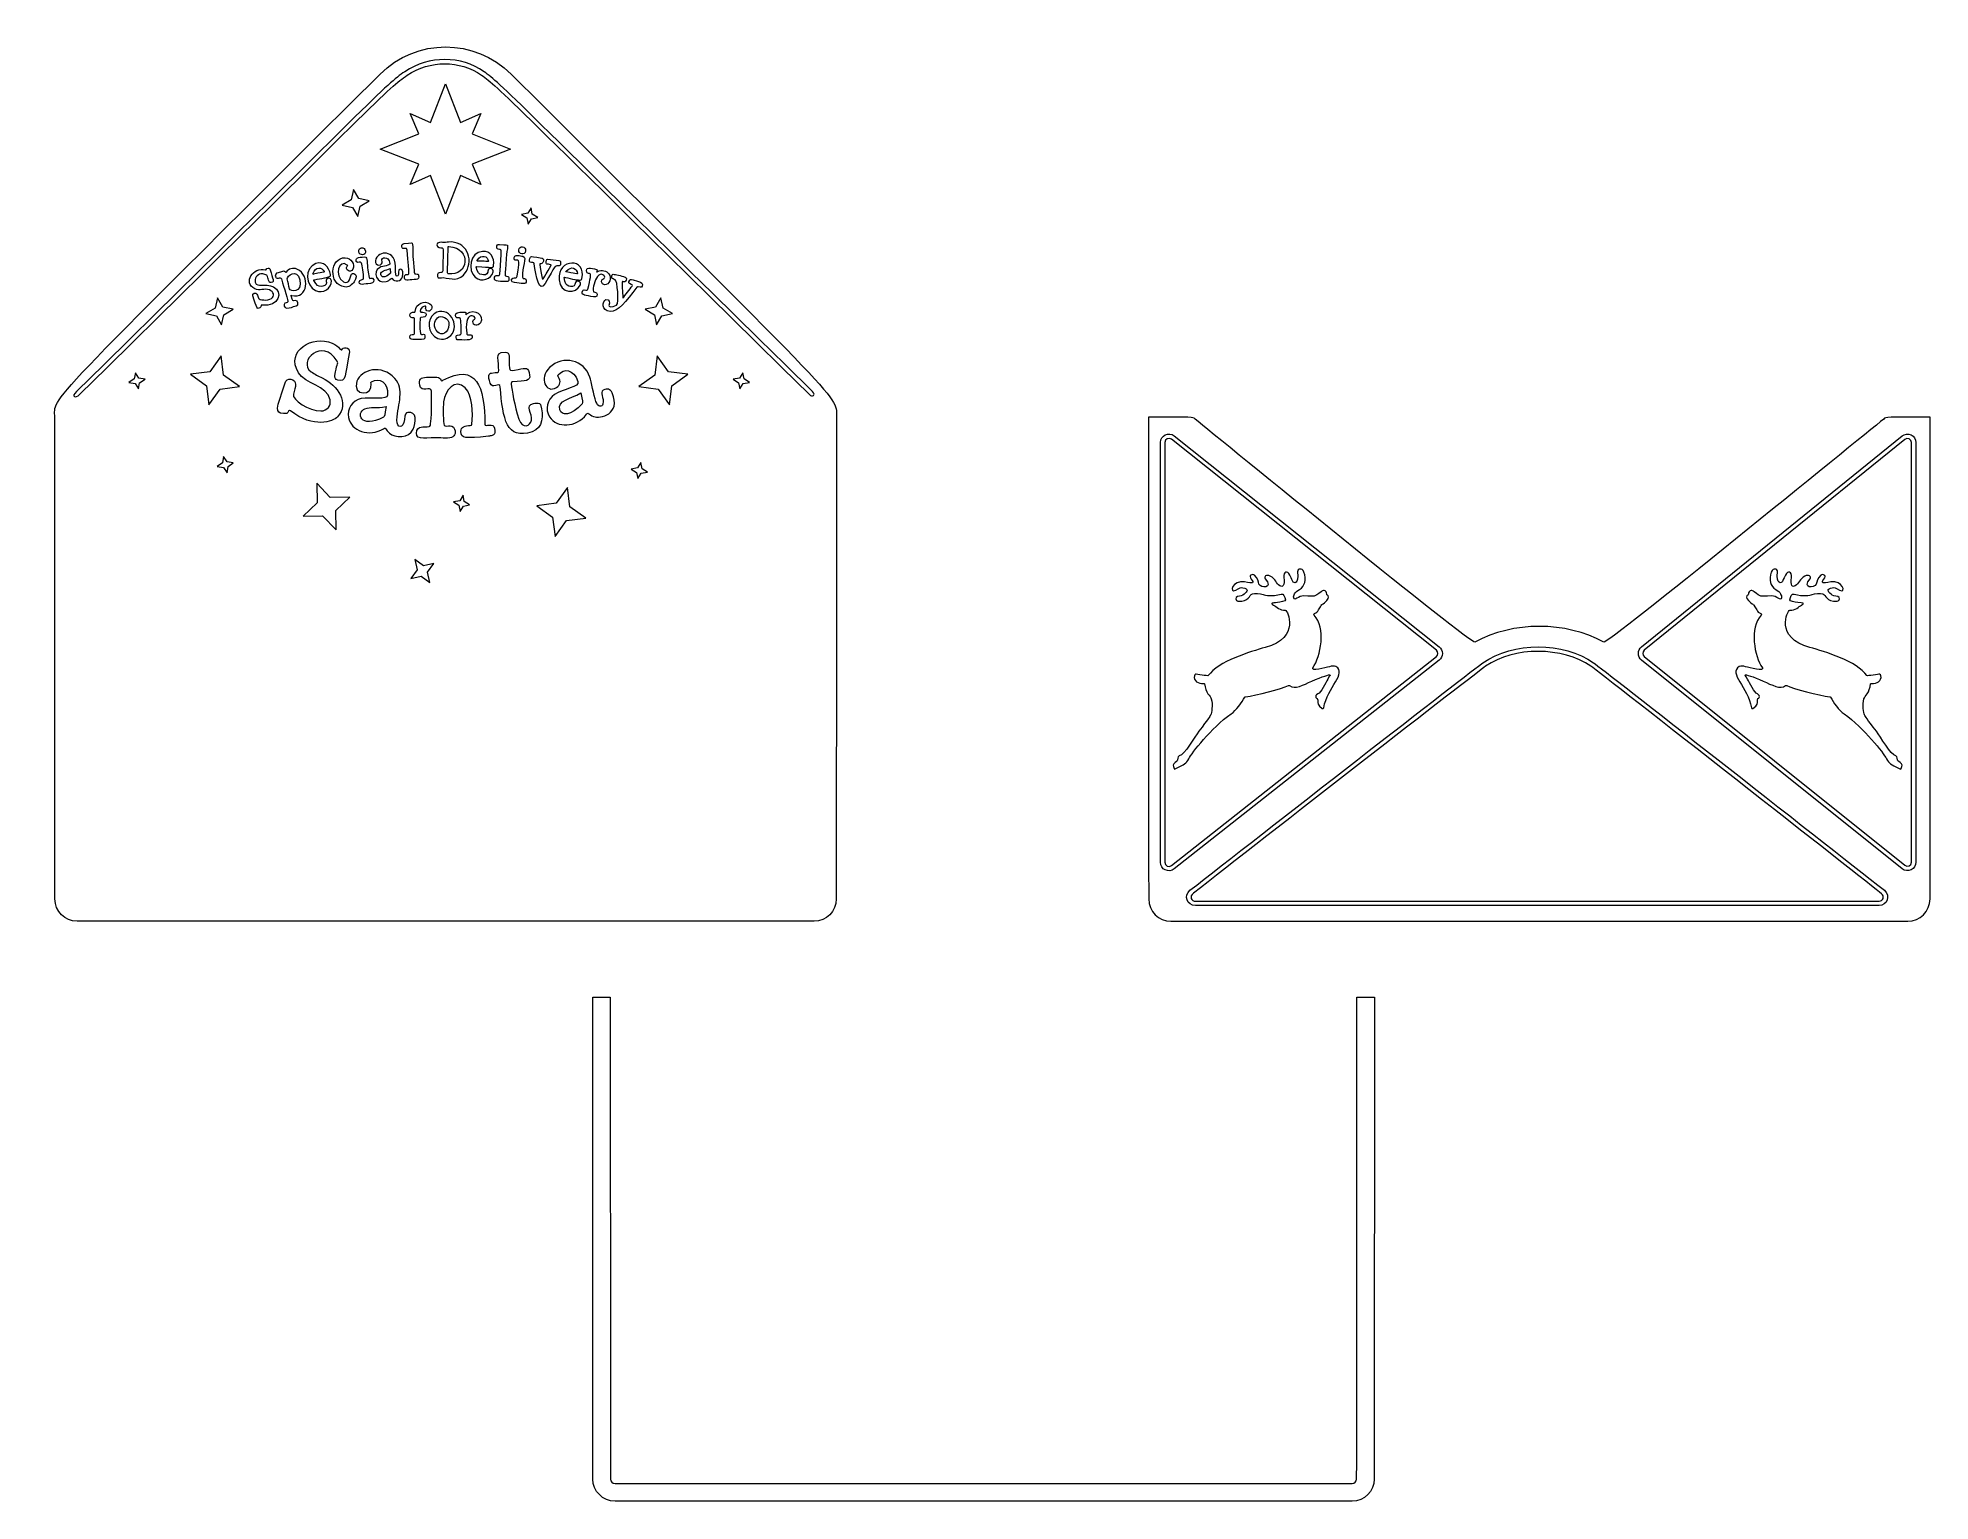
# Model space of a CAD drawing. Header units: inches. Extents: x 1 to 12.9, y 0.4 to 9.7.
import ezdxf

# ---------------------------------------------------------------- set-up
doc = ezdxf.new("R2010")
doc.units = ezdxf.units.IN
doc.header["$MEASUREMENT"] = 0
doc.layers.add('_U+0421_U+043B_U+043E_U+0439 1', color=7, linetype='Continuous')

msp = doc.modelspace()

# ---------------------------------------------------------------- linework, layer by layer
at = {"layer": '_U+0421_U+043B_U+043E_U+0439 1', "color": 12, "lineweight": 9, "true_color": 0xe30613}
msp.add_lwpolyline([(3.758, 8.748), (3.63, 8.804), (3.534, 8.56), (3.439, 8.804), (3.31, 8.748), (3.366, 8.877), (3.122, 8.972), (3.366, 9.068), (3.31, 9.196), (3.439, 9.14), (3.534, 9.384), (3.63, 9.14), (3.758, 9.196), (3.702, 9.068), (3.946, 8.972), (3.702, 8.877), (3.758, 8.748)], dxfattribs=at)
at = {"layer": '_U+0421_U+043B_U+043E_U+0439 1', "color": 7, "lineweight": 9, "true_color": 0xffffff}
for points in [[(2.953, 8.717), (2.938, 8.651), (2.88, 8.617), (2.946, 8.603), (2.979, 8.545), (2.994, 8.61), (3.052, 8.644), (2.986, 8.659), (2.953, 8.717)], [(4.076, 8.6), (4.054, 8.566), (4.015, 8.558), (4.049, 8.537), (4.056, 8.497), (4.078, 8.531), (4.117, 8.539), (4.083, 8.56), (4.076, 8.6)], [(2.118, 7.86), (2.133, 7.925), (2.191, 7.959), (2.125, 7.973), (2.092, 8.031), (2.077, 7.966), (2.019, 7.932), (2.085, 7.918), (2.118, 7.86)], [(4.903, 7.918), (4.969, 7.932), (4.911, 7.966), (4.896, 8.031), (4.862, 7.973), (4.797, 7.959), (4.855, 7.925), (4.869, 7.86), (4.903, 7.918)], [(2.115, 7.664), (2.044, 7.564), (1.921, 7.548), (2.022, 7.476), (2.037, 7.354), (2.109, 7.454), (2.231, 7.47), (2.131, 7.542), (2.115, 7.664)], [(4.873, 7.664), (4.857, 7.542), (4.757, 7.47), (4.879, 7.454), (4.95, 7.354), (4.966, 7.476), (5.066, 7.548), (4.944, 7.564), (4.873, 7.664)], [(1.573, 7.558), (1.566, 7.519), (1.532, 7.497), (1.571, 7.49), (1.593, 7.456), (1.6, 7.495), (1.634, 7.517), (1.595, 7.524), (1.573, 7.558)], [(5.415, 7.558), (5.393, 7.524), (5.354, 7.517), (5.388, 7.495), (5.395, 7.456), (5.416, 7.49), (5.456, 7.497), (5.422, 7.519), (5.415, 7.558)], [(2.13, 7.028), (2.124, 6.988), (2.091, 6.965), (2.131, 6.959), (2.154, 6.926), (2.159, 6.966), (2.192, 6.989), (2.153, 6.995), (2.13, 7.028)], [(4.77, 6.991), (4.749, 6.957), (4.709, 6.949), (4.743, 6.928), (4.751, 6.889), (4.772, 6.923), (4.811, 6.93), (4.777, 6.951), (4.77, 6.991)], [(2.805, 6.77), (2.72, 6.859), (2.722, 6.736), (2.633, 6.651), (2.757, 6.653), (2.842, 6.564), (2.84, 6.687), (2.929, 6.772), (2.805, 6.77)], [(4.305, 6.833), (4.233, 6.733), (4.111, 6.717), (4.211, 6.645), (4.227, 6.523), (4.299, 6.623), (4.421, 6.639), (4.321, 6.711), (4.305, 6.833)], [(3.645, 6.783), (3.624, 6.749), (3.584, 6.741), (3.618, 6.72), (3.626, 6.68), (3.647, 6.714), (3.686, 6.722), (3.652, 6.743), (3.645, 6.783)], [(3.395, 6.338), (3.34, 6.377), (3.354, 6.312), (3.315, 6.257), (3.38, 6.271), (3.435, 6.232), (3.421, 6.297), (3.46, 6.352), (3.395, 6.338)]]:
    msp.add_lwpolyline(points, dxfattribs=at)
at = {"layer": '_U+0421_U+043B_U+043E_U+0439 1', "color": 12, "lineweight": 9, "true_color": 0xe30613}
for points, knots in [([(3.949, 9.446), (3.72, 9.675), (3.349, 9.675), (3.12, 9.446), (0.956, 7.29), (1.063, 7.413), (1.063, 7.276), (1.063, 5.22), (1.063, 4.489), (1.064, 4.231), (1.064, 4.153), (1.127, 4.091), (1.204, 4.091), (1.282, 4.091), (5.786, 4.091), (5.865, 4.091), (5.942, 4.091), (6.005, 4.153), (6.005, 4.231), (6.006, 4.944), (6.006, 7.289), (6.006, 7.276), (6.006, 7.412), (6.111, 7.292), (3.949, 9.446)], [0, 0, 0, 0, 1, 1, 1, 2, 2, 2, 3, 3, 3, 4, 4, 4, 5, 5, 5, 6, 6, 6, 7, 7, 7, 8, 8, 8, 8]), ([(12.923, 7.276), (12.923, 7.276), (12.922, 4.489), (12.922, 4.231), (12.921, 4.153), (12.859, 4.091), (12.781, 4.091), (12.781, 4.091), (8.121, 4.091), (8.121, 4.091), (8.043, 4.091), (7.981, 4.153), (7.981, 4.231), (7.98, 4.489), (7.979, 7.276), (7.979, 7.276), (8.267, 7.276), (8.256, 7.28), (8.274, 7.265), (8.437, 7.132), (10.021, 5.841), (10.044, 5.854), (10.284, 5.988), (10.619, 5.988), (10.859, 5.854), (10.881, 5.841), (12.466, 7.133), (12.629, 7.265), (12.647, 7.28), (12.637, 7.276), (12.923, 7.276)], [0, 0, 0, 0, 1, 1, 1, 2, 2, 2, 3, 3, 3, 4, 4, 4, 5, 5, 5, 6, 6, 6, 7, 7, 7, 8, 8, 8, 9, 9, 9, 10, 10, 10, 10]), ([(9.297, 3.61), (9.297, 3.61), (9.297, 0.808), (9.296, 0.564), (9.296, 0.548), (9.283, 0.535), (9.267, 0.535), (9.267, 0.535), (4.606, 0.535), (4.606, 0.535), (4.59, 0.535), (4.577, 0.548), (4.577, 0.564), (4.577, 0.808), (4.576, 3.61), (4.576, 3.61), (4.576, 3.61), (4.465, 3.61), (4.465, 3.61), (4.465, 3.61), (4.466, 0.823), (4.466, 0.564), (4.466, 0.487), (4.529, 0.424), (4.606, 0.424), (4.606, 0.424), (9.267, 0.424), (9.267, 0.424), (9.345, 0.424), (9.407, 0.487), (9.407, 0.564), (9.408, 0.823), (9.408, 3.61), (9.408, 3.61), (9.408, 3.61), (9.297, 3.61), (9.297, 3.61), (9.297, 3.61), (9.297, 3.61), (9.297, 3.61)], [0, 0, 0, 0, 1, 1, 1, 2, 2, 2, 3, 3, 3, 4, 4, 4, 5, 5, 5, 6, 6, 6, 7, 7, 7, 8, 8, 8, 9, 9, 9, 10, 10, 10, 11, 11, 11, 12, 12, 12, 13, 13, 13, 13])]:
    msp.add_open_spline(points, degree=3, knots=knots, dxfattribs=at)
at = {"layer": '_U+0421_U+043B_U+043E_U+0439 1', "color": 7, "lineweight": 9, "true_color": 0xffffff}
for points, knots in [([(5.835, 7.42), (3.931, 9.293), (3.871, 9.363), (3.762, 9.439), (3.625, 9.535), (3.436, 9.535), (3.292, 9.439), (3.165, 9.354), (3.141, 9.309), (1.22, 7.42), (1.195, 7.395), (1.164, 7.404), (1.2, 7.439), (3.129, 9.331), (3.147, 9.374), (3.277, 9.461), (3.43, 9.564), (3.632, 9.564), (3.778, 9.461), (3.889, 9.383), (3.944, 9.314), (5.855, 7.439), (5.879, 7.415), (5.853, 7.402), (5.835, 7.42)], [0, 0, 0, 0, 1, 1, 1, 2, 2, 2, 3, 3, 3, 4, 4, 4, 5, 5, 5, 6, 6, 6, 7, 7, 7, 8, 8, 8, 8]), ([(3.326, 8.369), (3.323, 8.385), (3.321, 8.376), (3.273, 8.375), (3.262, 8.374), (3.257, 8.368), (3.258, 8.356), (3.26, 8.343), (3.266, 8.342), (3.279, 8.343), (3.286, 8.344), (3.288, 8.345), (3.291, 8.333), (3.308, 8.162), (3.306, 8.178), (3.288, 8.179), (3.28, 8.179), (3.275, 8.174), (3.274, 8.166), (3.27, 8.136), (3.298, 8.144), (3.336, 8.147), (3.355, 8.149), (3.366, 8.148), (3.365, 8.164), (3.364, 8.173), (3.364, 8.181), (3.355, 8.182), (3.328, 8.183), (3.341, 8.175), (3.328, 8.293), (3.324, 8.33), (3.33, 8.349), (3.326, 8.369)], [0, 0, 0, 0, 1, 1, 1, 2, 2, 2, 3, 3, 3, 4, 4, 4, 5, 5, 5, 6, 6, 6, 7, 7, 7, 8, 8, 8, 9, 9, 9, 10, 10, 10, 11, 11, 11, 11]), ([(3.664, 8.197), (3.621, 8.128), (3.568, 8.154), (3.52, 8.159), (3.506, 8.161), (3.485, 8.15), (3.483, 8.166), (3.479, 8.188), (3.491, 8.19), (3.505, 8.191), (3.514, 8.192), (3.516, 8.194), (3.517, 8.203), (3.518, 8.367), (3.528, 8.343), (3.495, 8.349), (3.474, 8.352), (3.475, 8.38), (3.496, 8.382), (3.503, 8.383), (3.509, 8.382), (3.515, 8.382), (3.528, 8.381), (3.541, 8.383), (3.554, 8.384), (3.662, 8.394), (3.715, 8.278), (3.664, 8.197)], [0, 0, 0, 0, 1, 1, 1, 2, 2, 2, 3, 3, 3, 4, 4, 4, 5, 5, 5, 6, 6, 6, 7, 7, 7, 8, 8, 8, 9, 9, 9, 9]), ([(2.702, 8.141), (2.717, 8.108), (2.732, 8.103), (2.748, 8.104), (2.762, 8.105), (2.783, 8.11), (2.781, 8.129), (2.78, 8.132), (2.779, 8.138), (2.779, 8.141), (2.779, 8.162), (2.813, 8.16), (2.813, 8.139), (2.812, 8.094), (2.762, 8.053), (2.712, 8.078), (2.651, 8.108), (2.639, 8.22), (2.715, 8.248), (2.762, 8.265), (2.798, 8.228), (2.806, 8.179), (2.807, 8.17), (2.804, 8.166), (2.795, 8.164), (2.785, 8.162), (2.776, 8.158), (2.768, 8.157), (2.747, 8.152), (2.727, 8.151), (2.707, 8.146), (2.703, 8.145), (2.7, 8.145), (2.702, 8.141)], [0, 0, 0, 0, 1, 1, 1, 2, 2, 2, 3, 3, 3, 4, 4, 4, 5, 5, 5, 6, 6, 6, 7, 7, 7, 8, 8, 8, 9, 9, 9, 10, 10, 10, 11, 11, 11, 11]), ([(2.896, 8.1), (2.921, 8.097), (2.943, 8.113), (2.957, 8.133), (2.989, 8.18), (2.944, 8.204), (2.935, 8.17), (2.932, 8.162), (2.931, 8.153), (2.928, 8.145), (2.921, 8.129), (2.904, 8.124), (2.889, 8.133), (2.826, 8.17), (2.86, 8.279), (2.913, 8.239), (2.916, 8.237), (2.917, 8.235), (2.913, 8.232), (2.893, 8.211), (2.934, 8.183), (2.949, 8.213), (2.964, 8.242), (2.937, 8.284), (2.9, 8.285), (2.802, 8.286), (2.792, 8.116), (2.896, 8.1)], [0, 0, 0, 0, 1, 1, 1, 2, 2, 2, 3, 3, 3, 4, 4, 4, 5, 5, 5, 6, 6, 6, 7, 7, 7, 8, 8, 8, 9, 9, 9, 9]), ([(3.008, 8.147), (2.98, 8.141), (2.984, 8.119), (2.998, 8.117), (3.006, 8.115), (3.029, 8.12), (3.044, 8.12), (3.064, 8.121), (3.086, 8.125), (3.08, 8.145), (3.073, 8.168), (3.056, 8.144), (3.051, 8.161), (3.043, 8.186), (3.042, 8.226), (3.038, 8.264), (3.036, 8.277), (3.036, 8.291), (3.021, 8.29), (3.001, 8.289), (2.986, 8.29), (2.976, 8.282), (2.97, 8.278), (2.967, 8.268), (2.97, 8.262), (2.979, 8.244), (2.997, 8.268), (3.003, 8.251), (3.008, 8.238), (3.017, 8.18), (3.016, 8.156), (3.015, 8.151), (3.013, 8.148), (3.008, 8.147)], [0, 0, 0, 0, 1, 1, 1, 2, 2, 2, 3, 3, 3, 4, 4, 4, 5, 5, 5, 6, 6, 6, 7, 7, 7, 8, 8, 8, 9, 9, 9, 10, 10, 10, 11, 11, 11, 11]), ([(3.028, 8.327), (3.024, 8.358), (2.981, 8.352), (2.986, 8.324), (2.99, 8.295), (3.032, 8.298), (3.028, 8.327)], [0, 0, 0, 0, 1, 1, 1, 2, 2, 2, 2]), ([(3.262, 8.165), (3.256, 8.135), (3.211, 8.13), (3.197, 8.153), (3.195, 8.156), (3.193, 8.157), (3.19, 8.153), (3.181, 8.144), (3.171, 8.138), (3.158, 8.134), (3.102, 8.119), (3.069, 8.195), (3.116, 8.222), (3.141, 8.236), (3.185, 8.233), (3.182, 8.249), (3.174, 8.304), (3.124, 8.283), (3.131, 8.269), (3.137, 8.257), (3.134, 8.247), (3.123, 8.241), (3.092, 8.226), (3.077, 8.274), (3.11, 8.299), (3.135, 8.319), (3.167, 8.319), (3.192, 8.299), (3.232, 8.268), (3.208, 8.193), (3.223, 8.171), (3.23, 8.161), (3.238, 8.174), (3.237, 8.189), (3.237, 8.194), (3.237, 8.199), (3.238, 8.204), (3.238, 8.217), (3.274, 8.221), (3.262, 8.165)], [0, 0, 0, 0, 1, 1, 1, 2, 2, 2, 3, 3, 3, 4, 4, 4, 5, 5, 5, 6, 6, 6, 7, 7, 7, 8, 8, 8, 9, 9, 9, 10, 10, 10, 11, 11, 11, 12, 12, 12, 13, 13, 13, 13]), ([(3.555, 8.357), (3.551, 8.357), (3.551, 8.355), (3.551, 8.351), (3.549, 8.281), (3.548, 8.226), (3.547, 8.208), (3.547, 8.208), (3.547, 8.208), (3.547, 8.208), (3.547, 8.202), (3.547, 8.195), (3.547, 8.189), (3.547, 8.186), (3.548, 8.184), (3.551, 8.184), (3.679, 8.167), (3.705, 8.342), (3.555, 8.357)], [0, 0, 0, 0, 1, 1, 1, 2, 2, 2, 3, 3, 3, 4, 4, 4, 5, 5, 5, 6, 6, 6, 6]), ([(3.728, 8.226), (3.734, 8.19), (3.748, 8.181), (3.763, 8.178), (3.777, 8.175), (3.799, 8.175), (3.801, 8.194), (3.802, 8.197), (3.802, 8.203), (3.803, 8.206), (3.808, 8.226), (3.841, 8.216), (3.835, 8.195), (3.823, 8.152), (3.764, 8.125), (3.722, 8.162), (3.674, 8.205), (3.684, 8.318), (3.769, 8.325), (3.819, 8.33), (3.844, 8.284), (3.838, 8.236), (3.836, 8.217), (3.827, 8.225), (3.731, 8.229), (3.729, 8.229), (3.728, 8.228), (3.728, 8.226)], [0, 0, 0, 0, 1, 1, 1, 2, 2, 2, 3, 3, 3, 4, 4, 4, 5, 5, 5, 6, 6, 6, 7, 7, 7, 8, 8, 8, 9, 9, 9, 9]), ([(3.736, 8.264), (3.783, 8.263), (3.782, 8.263), (3.802, 8.261), (3.804, 8.261), (3.806, 8.26), (3.806, 8.264), (3.802, 8.293), (3.76, 8.312), (3.734, 8.268), (3.732, 8.264), (3.734, 8.264), (3.736, 8.264)], [0, 0, 0, 0, 1, 1, 1, 2, 2, 2, 3, 3, 3, 4, 4, 4, 4]), ([(3.86, 8.173), (3.853, 8.174), (3.847, 8.17), (3.845, 8.163), (3.838, 8.137), (3.856, 8.134), (3.922, 8.134), (3.93, 8.134), (3.934, 8.138), (3.935, 8.147), (3.936, 8.156), (3.936, 8.165), (3.928, 8.166), (3.901, 8.172), (3.913, 8.162), (3.917, 8.28), (3.919, 8.318), (3.927, 8.335), (3.927, 8.356), (3.926, 8.372), (3.923, 8.363), (3.875, 8.369), (3.863, 8.371), (3.858, 8.365), (3.858, 8.353), (3.857, 8.34), (3.864, 8.338), (3.876, 8.337), (3.89, 8.336), (3.89, 8.341), (3.877, 8.182), (3.876, 8.172), (3.875, 8.17), (3.86, 8.173)], [0, 0, 0, 0, 1, 1, 1, 2, 2, 2, 3, 3, 3, 4, 4, 4, 5, 5, 5, 6, 6, 6, 7, 7, 7, 8, 8, 8, 9, 9, 9, 10, 10, 10, 11, 11, 11, 11]), ([(3.959, 8.156), (3.947, 8.15), (3.946, 8.131), (3.97, 8.128), (4.013, 8.123), (4.046, 8.111), (4.045, 8.138), (4.045, 8.163), (4.022, 8.144), (4.021, 8.162), (4.017, 8.224), (4.052, 8.288), (4.024, 8.294), (4.014, 8.296), (4.003, 8.298), (3.993, 8.299), (3.976, 8.301), (3.965, 8.29), (3.968, 8.279), (3.973, 8.253), (4.002, 8.292), (3.997, 8.241), (3.985, 8.129), (3.985, 8.168), (3.959, 8.156)], [0, 0, 0, 0, 1, 1, 1, 2, 2, 2, 3, 3, 3, 4, 4, 4, 5, 5, 5, 6, 6, 6, 7, 7, 7, 8, 8, 8, 8]), ([(3.998, 8.335), (3.995, 8.306), (4.036, 8.298), (4.04, 8.328), (4.044, 8.358), (4.001, 8.364), (3.998, 8.335)], [0, 0, 0, 0, 1, 1, 1, 2, 2, 2, 2]), ([(4.149, 8.255), (4.155, 8.266), (4.159, 8.28), (4.145, 8.283), (4.136, 8.284), (4.087, 8.292), (4.077, 8.292), (4.074, 8.292), (4.072, 8.291), (4.071, 8.288), (4.066, 8.28), (4.061, 8.26), (4.07, 8.257), (4.076, 8.255), (4.082, 8.254), (4.087, 8.254), (4.092, 8.253), (4.093, 8.252), (4.094, 8.247), (4.107, 8.17), (4.125, 8.056), (4.164, 8.123), (4.229, 8.235), (4.227, 8.235), (4.243, 8.233), (4.258, 8.232), (4.26, 8.234), (4.262, 8.25), (4.263, 8.261), (4.261, 8.265), (4.25, 8.267), (4.232, 8.27), (4.2, 8.275), (4.181, 8.276), (4.177, 8.276), (4.174, 8.274), (4.173, 8.269), (4.166, 8.235), (4.176, 8.248), (4.2, 8.241), (4.203, 8.241), (4.204, 8.24), (4.2, 8.233), (4.149, 8.15), (4.149, 8.142), (4.146, 8.155), (4.118, 8.296), (4.131, 8.225), (4.149, 8.255)], [0, 0, 0, 0, 1, 1, 1, 2, 2, 2, 3, 3, 3, 4, 4, 4, 5, 5, 5, 6, 6, 6, 7, 7, 7, 8, 8, 8, 9, 9, 9, 10, 10, 10, 11, 11, 11, 12, 12, 12, 13, 13, 13, 14, 14, 14, 15, 15, 15, 16, 16, 16, 16]), ([(4.396, 8.153), (4.394, 8.144), (4.39, 8.142), (4.38, 8.143), (4.371, 8.145), (4.361, 8.145), (4.353, 8.147), (4.332, 8.151), (4.313, 8.158), (4.293, 8.161), (4.288, 8.162), (4.285, 8.163), (4.285, 8.159), (4.286, 8.122), (4.299, 8.111), (4.314, 8.106), (4.327, 8.102), (4.349, 8.098), (4.353, 8.116), (4.354, 8.12), (4.355, 8.125), (4.356, 8.129), (4.365, 8.148), (4.396, 8.132), (4.387, 8.113), (4.361, 8.055), (4.259, 8.054), (4.252, 8.146), (4.241, 8.284), (4.431, 8.286), (4.396, 8.153)], [0, 0, 0, 0, 1, 1, 1, 2, 2, 2, 3, 3, 3, 4, 4, 4, 5, 5, 5, 6, 6, 6, 7, 7, 7, 8, 8, 8, 9, 9, 9, 10, 10, 10, 10]), ([(2.447, 8.1), (2.391, 8.127), (2.344, 8.091), (2.331, 8.13), (2.324, 8.152), (2.344, 8.181), (2.367, 8.183), (2.379, 8.184), (2.407, 8.178), (2.409, 8.167), (2.411, 8.156), (2.414, 8.146), (2.418, 8.135), (2.421, 8.129), (2.425, 8.126), (2.432, 8.128), (2.456, 8.133), (2.441, 8.15), (2.425, 8.209), (2.423, 8.216), (2.42, 8.221), (2.413, 8.22), (2.407, 8.22), (2.401, 8.216), (2.401, 8.211), (2.4, 8.207), (2.399, 8.207), (2.396, 8.208), (2.319, 8.23), (2.25, 8.127), (2.329, 8.088), (2.357, 8.074), (2.388, 8.093), (2.421, 8.081), (2.448, 8.071), (2.455, 8.042), (2.434, 8.028), (2.408, 8.011), (2.355, 8.017), (2.352, 8.03), (2.349, 8.038), (2.346, 8.047), (2.342, 8.055), (2.335, 8.069), (2.31, 8.062), (2.316, 8.044), (2.342, 7.965), (2.342, 7.958), (2.361, 7.969), (2.367, 7.973), (2.369, 7.975), (2.368, 7.983), (2.367, 7.986), (2.368, 7.986), (2.37, 7.986), (2.49, 7.973), (2.504, 8.073), (2.447, 8.1)], [0, 0, 0, 0, 1, 1, 1, 2, 2, 2, 3, 3, 3, 4, 4, 4, 5, 5, 5, 6, 6, 6, 7, 7, 7, 8, 8, 8, 9, 9, 9, 10, 10, 10, 11, 11, 11, 12, 12, 12, 13, 13, 13, 14, 14, 14, 15, 15, 15, 16, 16, 16, 17, 17, 17, 18, 18, 18, 19, 19, 19, 19]), ([(2.558, 8.045), (2.569, 8.006), (2.565, 8.012), (2.585, 8.014), (2.601, 8.016), (2.609, 7.984), (2.59, 7.98), (2.567, 7.975), (2.551, 7.966), (2.531, 7.966), (2.513, 7.965), (2.507, 7.99), (2.519, 7.997), (2.529, 8.003), (2.54, 8.001), (2.537, 8.011), (2.533, 8.029), (2.502, 8.138), (2.496, 8.152), (2.492, 8.161), (2.487, 8.158), (2.477, 8.156), (2.457, 8.151), (2.447, 8.183), (2.475, 8.19), (2.48, 8.191), (2.485, 8.193), (2.49, 8.194), (2.49, 8.194), (2.49, 8.194), (2.49, 8.194), (2.511, 8.199), (2.515, 8.203), (2.522, 8.193), (2.524, 8.19), (2.525, 8.192), (2.526, 8.194), (2.542, 8.215), (2.568, 8.224), (2.595, 8.213), (2.681, 8.177), (2.665, 8.017), (2.561, 8.047), (2.559, 8.048), (2.557, 8.048), (2.558, 8.045)], [0, 0, 0, 0, 1, 1, 1, 2, 2, 2, 3, 3, 3, 4, 4, 4, 5, 5, 5, 6, 6, 6, 7, 7, 7, 8, 8, 8, 9, 9, 9, 10, 10, 10, 11, 11, 11, 12, 12, 12, 13, 13, 13, 14, 14, 14, 15, 15, 15, 15]), ([(2.613, 8.146), (2.596, 8.22), (2.53, 8.167), (2.533, 8.151), (2.538, 8.13), (2.543, 8.109), (2.548, 8.088), (2.551, 8.074), (2.631, 8.057), (2.613, 8.146)], [0, 0, 0, 0, 1, 1, 1, 2, 2, 2, 3, 3, 3, 3]), ([(2.764, 8.194), (2.766, 8.194), (2.768, 8.195), (2.767, 8.198), (2.755, 8.225), (2.71, 8.233), (2.696, 8.183), (2.695, 8.179), (2.697, 8.179), (2.699, 8.18), (2.745, 8.191), (2.745, 8.191), (2.764, 8.194)], [0, 0, 0, 0, 1, 1, 1, 2, 2, 2, 3, 3, 3, 4, 4, 4, 4]), ([(3.186, 8.192), (3.185, 8.2), (3.185, 8.208), (3.184, 8.216), (3.155, 8.203), (3.122, 8.205), (3.126, 8.178), (3.128, 8.162), (3.148, 8.153), (3.184, 8.185), (3.186, 8.187), (3.186, 8.189), (3.186, 8.192)], [0, 0, 0, 0, 1, 1, 1, 2, 2, 2, 3, 3, 3, 4, 4, 4, 4]), ([(4.368, 8.186), (4.368, 8.215), (4.329, 8.239), (4.297, 8.199), (4.294, 8.196), (4.296, 8.196), (4.299, 8.195), (4.345, 8.187), (4.345, 8.187), (4.364, 8.183), (4.366, 8.182), (4.368, 8.182), (4.368, 8.186)], [0, 0, 0, 0, 1, 1, 1, 2, 2, 2, 3, 3, 3, 4, 4, 4, 4]), ([(4.41, 8.081), (4.406, 8.081), (4.403, 8.08), (4.402, 8.077), (4.391, 8.048), (4.406, 8.051), (4.454, 8.04), (4.475, 8.035), (4.495, 8.033), (4.494, 8.055), (4.492, 8.074), (4.465, 8.058), (4.467, 8.081), (4.469, 8.109), (4.482, 8.157), (4.504, 8.175), (4.528, 8.194), (4.553, 8.158), (4.535, 8.154), (4.513, 8.149), (4.518, 8.115), (4.54, 8.114), (4.572, 8.113), (4.587, 8.158), (4.568, 8.183), (4.552, 8.204), (4.523, 8.21), (4.497, 8.198), (4.495, 8.197), (4.493, 8.196), (4.49, 8.196), (4.492, 8.202), (4.496, 8.209), (4.489, 8.211), (4.455, 8.222), (4.416, 8.228), (4.427, 8.194), (4.43, 8.187), (4.437, 8.186), (4.445, 8.185), (4.459, 8.184), (4.448, 8.151), (4.435, 8.087), (4.433, 8.077), (4.427, 8.08), (4.41, 8.081)], [0, 0, 0, 0, 1, 1, 1, 2, 2, 2, 3, 3, 3, 4, 4, 4, 5, 5, 5, 6, 6, 6, 7, 7, 7, 8, 8, 8, 9, 9, 9, 10, 10, 10, 11, 11, 11, 12, 12, 12, 13, 13, 13, 14, 14, 14, 15, 15, 15, 15]), ([(4.752, 8.102), (4.773, 8.097), (4.777, 8.096), (4.779, 8.116), (4.78, 8.131), (4.765, 8.132), (4.721, 8.145), (4.703, 8.15), (4.702, 8.15), (4.694, 8.133), (4.692, 8.127), (4.693, 8.124), (4.698, 8.121), (4.715, 8.112), (4.72, 8.113), (4.715, 8.106), (4.702, 8.09), (4.666, 8.044), (4.656, 8.03), (4.656, 8.033), (4.655, 8.034), (4.655, 8.036), (4.651, 8.143), (4.646, 8.135), (4.66, 8.133), (4.672, 8.131), (4.677, 8.139), (4.678, 8.151), (4.678, 8.156), (4.676, 8.16), (4.671, 8.162), (4.642, 8.172), (4.61, 8.179), (4.595, 8.18), (4.588, 8.181), (4.586, 8.173), (4.586, 8.165), (4.585, 8.157), (4.587, 8.154), (4.594, 8.151), (4.598, 8.149), (4.602, 8.147), (4.606, 8.146), (4.621, 8.144), (4.635, 7.997), (4.615, 7.985), (4.583, 7.967), (4.563, 7.976), (4.567, 7.983), (4.578, 8.002), (4.57, 8.025), (4.549, 8.02), (4.524, 8.013), (4.52, 7.95), (4.575, 7.945), (4.629, 7.941), (4.671, 8.008), (4.745, 8.099), (4.747, 8.102), (4.749, 8.103), (4.752, 8.102)], [0, 0, 0, 0, 1, 1, 1, 2, 2, 2, 3, 3, 3, 4, 4, 4, 5, 5, 5, 6, 6, 6, 7, 7, 7, 8, 8, 8, 9, 9, 9, 10, 10, 10, 11, 11, 11, 12, 12, 12, 13, 13, 13, 14, 14, 14, 15, 15, 15, 16, 16, 16, 17, 17, 17, 18, 18, 18, 19, 19, 19, 20, 20, 20, 20]), ([(3.436, 7.994), (3.403, 8.016), (3.346, 7.999), (3.342, 7.945), (3.342, 7.94), (3.34, 7.939), (3.336, 7.94), (3.32, 7.942), (3.309, 7.937), (3.309, 7.921), (3.31, 7.907), (3.32, 7.905), (3.334, 7.904), (3.337, 7.904), (3.338, 7.902), (3.338, 7.9), (3.338, 7.886), (3.339, 7.892), (3.338, 7.813), (3.337, 7.8), (3.34, 7.799), (3.324, 7.8), (3.31, 7.801), (3.305, 7.789), (3.311, 7.775), (3.314, 7.764), (3.337, 7.77), (3.362, 7.769), (3.393, 7.769), (3.409, 7.765), (3.404, 7.792), (3.403, 7.799), (3.4, 7.801), (3.394, 7.801), (3.376, 7.801), (3.368, 7.786), (3.374, 7.902), (3.375, 7.906), (3.376, 7.907), (3.379, 7.907), (3.398, 7.908), (3.413, 7.91), (3.411, 7.928), (3.409, 7.942), (3.395, 7.94), (3.379, 7.941), (3.367, 7.941), (3.377, 7.975), (3.403, 7.979), (3.421, 7.981), (3.397, 7.962), (3.417, 7.95), (3.441, 7.935), (3.461, 7.977), (3.436, 7.994)], [0, 0, 0, 0, 1, 1, 1, 2, 2, 2, 3, 3, 3, 4, 4, 4, 5, 5, 5, 6, 6, 6, 7, 7, 7, 8, 8, 8, 9, 9, 9, 10, 10, 10, 11, 11, 11, 12, 12, 12, 13, 13, 13, 14, 14, 14, 15, 15, 15, 16, 16, 16, 17, 17, 17, 18, 18, 18, 18]), ([(3.48, 7.941), (3.568, 7.974), (3.636, 7.838), (3.554, 7.782), (3.527, 7.763), (3.49, 7.766), (3.464, 7.788), (3.407, 7.836), (3.426, 7.92), (3.48, 7.941)], [0, 0, 0, 0, 1, 1, 1, 2, 2, 2, 3, 3, 3, 3]), ([(3.485, 7.815), (3.506, 7.79), (3.555, 7.806), (3.556, 7.862), (3.558, 7.908), (3.504, 7.924), (3.484, 7.906), (3.461, 7.885), (3.455, 7.849), (3.485, 7.815)], [0, 0, 0, 0, 1, 1, 1, 2, 2, 2, 3, 3, 3, 3]), ([(3.662, 7.925), (3.663, 7.933), (3.665, 7.939), (3.658, 7.94), (3.645, 7.941), (3.604, 7.943), (3.599, 7.931), (3.594, 7.918), (3.599, 7.901), (3.616, 7.905), (3.635, 7.908), (3.631, 7.891), (3.633, 7.807), (3.634, 7.796), (3.626, 7.798), (3.609, 7.795), (3.606, 7.794), (3.602, 7.793), (3.601, 7.789), (3.6, 7.776), (3.601, 7.765), (3.619, 7.765), (3.672, 7.765), (3.712, 7.761), (3.702, 7.79), (3.695, 7.808), (3.671, 7.786), (3.668, 7.808), (3.664, 7.833), (3.665, 7.858), (3.67, 7.882), (3.679, 7.926), (3.709, 7.924), (3.72, 7.907), (3.73, 7.893), (3.708, 7.901), (3.707, 7.881), (3.706, 7.856), (3.74, 7.849), (3.755, 7.874), (3.782, 7.92), (3.719, 7.969), (3.669, 7.93), (3.667, 7.928), (3.665, 7.926), (3.662, 7.925)], [0, 0, 0, 0, 1, 1, 1, 2, 2, 2, 3, 3, 3, 4, 4, 4, 5, 5, 5, 6, 6, 6, 7, 7, 7, 8, 8, 8, 9, 9, 9, 10, 10, 10, 11, 11, 11, 12, 12, 12, 13, 13, 13, 14, 14, 14, 15, 15, 15, 15]), ([(2.852, 7.28), (2.929, 7.367), (2.854, 7.476), (2.754, 7.525), (2.73, 7.536), (2.707, 7.55), (2.685, 7.564), (2.594, 7.627), (2.757, 7.786), (2.849, 7.632), (2.86, 7.614), (2.843, 7.609), (2.835, 7.541), (2.833, 7.525), (2.838, 7.516), (2.853, 7.511), (2.908, 7.495), (2.896, 7.544), (2.925, 7.68), (2.928, 7.694), (2.928, 7.707), (2.914, 7.713), (2.903, 7.718), (2.888, 7.717), (2.882, 7.708), (2.871, 7.69), (2.868, 7.724), (2.818, 7.745), (2.694, 7.799), (2.521, 7.699), (2.604, 7.558), (2.646, 7.486), (2.787, 7.478), (2.804, 7.387), (2.812, 7.348), (2.787, 7.318), (2.745, 7.316), (2.672, 7.313), (2.562, 7.389), (2.572, 7.422), (2.588, 7.47), (2.599, 7.508), (2.555, 7.517), (2.539, 7.52), (2.525, 7.511), (2.52, 7.495), (2.462, 7.32), (2.453, 7.307), (2.51, 7.3), (2.529, 7.298), (2.535, 7.3), (2.542, 7.315), (2.545, 7.321), (2.548, 7.321), (2.553, 7.317), (2.701, 7.204), (2.822, 7.247), (2.852, 7.28)], [0, 0, 0, 0, 1, 1, 1, 2, 2, 2, 3, 3, 3, 4, 4, 4, 5, 5, 5, 6, 6, 6, 7, 7, 7, 8, 8, 8, 9, 9, 9, 10, 10, 10, 11, 11, 11, 12, 12, 12, 13, 13, 13, 14, 14, 14, 15, 15, 15, 16, 16, 16, 17, 17, 17, 18, 18, 18, 19, 19, 19, 19]), ([(4.134, 7.357), (4.132, 7.363), (4.126, 7.366), (4.12, 7.366), (4.11, 7.366), (4.101, 7.366), (4.091, 7.364), (4.035, 7.352), (4.085, 7.298), (4.078, 7.257), (4.072, 7.225), (4.021, 7.196), (3.998, 7.265), (3.97, 7.35), (3.954, 7.448), (3.95, 7.487), (3.949, 7.496), (3.951, 7.5), (3.959, 7.501), (4.044, 7.504), (4.072, 7.506), (4.066, 7.543), (4.059, 7.597), (4.045, 7.586), (3.993, 7.579), (3.993, 7.579), (3.993, 7.579), (3.993, 7.578), (3.922, 7.568), (3.942, 7.56), (3.936, 7.663), (3.935, 7.68), (3.928, 7.687), (3.912, 7.687), (3.867, 7.689), (3.865, 7.672), (3.866, 7.655), (3.868, 7.627), (3.869, 7.6), (3.872, 7.572), (3.873, 7.555), (3.862, 7.562), (3.826, 7.556), (3.806, 7.553), (3.802, 7.54), (3.816, 7.493), (3.828, 7.45), (3.877, 7.503), (3.88, 7.468), (3.897, 7.265), (3.919, 7.129), (4.082, 7.185), (4.151, 7.209), (4.155, 7.287), (4.134, 7.357)], [0, 0, 0, 0, 1, 1, 1, 2, 2, 2, 3, 3, 3, 4, 4, 4, 5, 5, 5, 6, 6, 6, 7, 7, 7, 8, 8, 8, 9, 9, 9, 10, 10, 10, 11, 11, 11, 12, 12, 12, 13, 13, 13, 14, 14, 14, 15, 15, 15, 16, 16, 16, 17, 17, 17, 18, 18, 18, 18]), ([(4.588, 7.431), (4.646, 7.293), (4.511, 7.267), (4.471, 7.281), (4.437, 7.294), (4.439, 7.311), (4.426, 7.295), (4.36, 7.21), (4.239, 7.207), (4.192, 7.279), (4.161, 7.327), (4.177, 7.388), (4.224, 7.42), (4.279, 7.456), (4.384, 7.468), (4.372, 7.503), (4.345, 7.583), (4.282, 7.587), (4.247, 7.544), (4.242, 7.538), (4.245, 7.535), (4.248, 7.53), (4.265, 7.505), (4.261, 7.48), (4.236, 7.465), (4.168, 7.422), (4.124, 7.525), (4.192, 7.59), (4.279, 7.672), (4.41, 7.639), (4.447, 7.53), (4.455, 7.504), (4.473, 7.415), (4.485, 7.377), (4.497, 7.339), (4.525, 7.339), (4.529, 7.36), (4.539, 7.402), (4.507, 7.433), (4.532, 7.447), (4.556, 7.461), (4.577, 7.456), (4.588, 7.431)], [0, 0, 0, 0, 1, 1, 1, 2, 2, 2, 3, 3, 3, 4, 4, 4, 5, 5, 5, 6, 6, 6, 7, 7, 7, 8, 8, 8, 9, 9, 9, 10, 10, 10, 11, 11, 11, 12, 12, 12, 13, 13, 13, 14, 14, 14, 14]), ([(3.18, 7.175), (3.152, 7.199), (3.16, 7.215), (3.143, 7.204), (3.051, 7.149), (2.937, 7.19), (2.92, 7.275), (2.909, 7.33), (2.945, 7.382), (3.001, 7.394), (3.062, 7.407), (3.167, 7.382), (3.168, 7.417), (3.173, 7.501), (3.116, 7.528), (3.067, 7.501), (3.061, 7.498), (3.062, 7.493), (3.063, 7.488), (3.081, 7.407), (2.94, 7.409), (2.974, 7.504), (3, 7.578), (3.131, 7.615), (3.213, 7.522), (3.276, 7.451), (3.234, 7.369), (3.227, 7.259), (3.224, 7.206), (3.268, 7.203), (3.274, 7.262), (3.278, 7.296), (3.282, 7.305), (3.296, 7.307), (3.355, 7.316), (3.347, 7.246), (3.329, 7.201), (3.307, 7.141), (3.212, 7.147), (3.18, 7.175)], [0, 0, 0, 0, 1, 1, 1, 2, 2, 2, 3, 3, 3, 4, 4, 4, 5, 5, 5, 6, 6, 6, 7, 7, 7, 8, 8, 8, 9, 9, 9, 10, 10, 10, 11, 11, 11, 12, 12, 12, 13, 13, 13, 13]), ([(3.823, 7.226), (3.813, 7.228), (3.802, 7.227), (3.792, 7.225), (3.785, 7.224), (3.783, 7.225), (3.783, 7.232), (3.783, 7.472), (3.728, 7.623), (3.518, 7.51), (3.511, 7.506), (3.508, 7.505), (3.505, 7.514), (3.498, 7.533), (3.476, 7.53), (3.414, 7.529), (3.376, 7.529), (3.366, 7.517), (3.372, 7.479), (3.379, 7.429), (3.443, 7.476), (3.445, 7.442), (3.448, 7.374), (3.445, 7.265), (3.44, 7.236), (3.438, 7.219), (3.438, 7.219), (3.419, 7.216), (3.403, 7.214), (3.352, 7.228), (3.351, 7.175), (3.35, 7.127), (3.416, 7.152), (3.505, 7.146), (3.524, 7.144), (3.543, 7.144), (3.562, 7.146), (3.592, 7.149), (3.601, 7.176), (3.592, 7.201), (3.577, 7.243), (3.525, 7.202), (3.523, 7.235), (3.52, 7.282), (3.517, 7.328), (3.522, 7.375), (3.529, 7.444), (3.595, 7.527), (3.659, 7.462), (3.705, 7.417), (3.709, 7.3), (3.701, 7.233), (3.7, 7.227), (3.697, 7.225), (3.691, 7.225), (3.658, 7.221), (3.631, 7.22), (3.631, 7.187), (3.63, 7.141), (3.659, 7.142), (3.806, 7.156), (3.814, 7.157), (3.821, 7.159), (3.829, 7.162), (3.844, 7.166), (3.847, 7.172), (3.846, 7.192), (3.843, 7.218), (3.839, 7.224), (3.823, 7.226)], [0, 0, 0, 0, 1, 1, 1, 2, 2, 2, 3, 3, 3, 4, 4, 4, 5, 5, 5, 6, 6, 6, 7, 7, 7, 8, 8, 8, 9, 9, 9, 10, 10, 10, 11, 11, 11, 12, 12, 12, 13, 13, 13, 14, 14, 14, 15, 15, 15, 16, 16, 16, 17, 17, 17, 18, 18, 18, 19, 19, 19, 20, 20, 20, 21, 21, 21, 22, 22, 22, 23, 23, 23, 23]), ([(4.389, 7.431), (4.323, 7.39), (4.241, 7.383), (4.257, 7.324), (4.267, 7.286), (4.328, 7.282), (4.398, 7.362), (4.405, 7.37), (4.4, 7.378), (4.389, 7.431)], [0, 0, 0, 0, 1, 1, 1, 2, 2, 2, 3, 3, 3, 3]), ([(3.158, 7.344), (3.097, 7.333), (3.06, 7.343), (3.025, 7.33), (2.965, 7.306), (2.995, 7.2), (3.142, 7.277), (3.151, 7.281), (3.15, 7.291), (3.158, 7.344)], [0, 0, 0, 0, 1, 1, 1, 2, 2, 2, 3, 3, 3, 3]), ([(9.817, 5.826), (9.817, 5.826), (8.143, 7.159), (8.143, 7.159), (8.108, 7.187), (8.055, 7.162), (8.055, 7.117), (8.055, 6.657), (8.055, 4.923), (8.055, 4.463), (8.055, 4.418), (8.107, 4.393), (8.143, 4.421), (8.143, 4.421), (9.817, 5.741), (9.817, 5.741), (9.845, 5.762), (9.845, 5.804), (9.817, 5.826)], [0, 0, 0, 0, 1, 1, 1, 2, 2, 2, 3, 3, 3, 4, 4, 4, 5, 5, 5, 6, 6, 6, 6]), ([(12.833, 7.116), (12.833, 7.161), (12.78, 7.186), (12.745, 7.158), (12.745, 7.158), (11.098, 5.825), (11.098, 5.825), (11.071, 5.804), (11.071, 5.763), (11.098, 5.741), (11.098, 5.741), (12.745, 4.422), (12.745, 4.422), (12.78, 4.394), (12.833, 4.419), (12.833, 4.464), (12.833, 4.925), (12.833, 6.655), (12.833, 7.116)], [0, 0, 0, 0, 1, 1, 1, 2, 2, 2, 3, 3, 3, 4, 4, 4, 5, 5, 5, 6, 6, 6, 6]), ([(9.8, 5.763), (9.8, 5.763), (8.126, 4.443), (8.126, 4.443), (8.108, 4.429), (8.083, 4.441), (8.083, 4.463), (8.083, 4.777), (8.083, 7.052), (8.083, 7.117), (8.083, 7.139), (8.109, 7.151), (8.126, 7.137), (8.126, 7.137), (9.8, 5.804), (9.8, 5.804), (9.813, 5.793), (9.813, 5.773), (9.8, 5.763)], [0, 0, 0, 0, 1, 1, 1, 2, 2, 2, 3, 3, 3, 4, 4, 4, 5, 5, 5, 6, 6, 6, 6]), ([(12.762, 4.444), (12.762, 4.444), (11.115, 5.763), (11.115, 5.763), (11.102, 5.773), (11.102, 5.793), (11.115, 5.804), (11.115, 5.804), (12.762, 7.136), (12.762, 7.136), (12.779, 7.15), (12.805, 7.138), (12.805, 7.116), (12.805, 7.116), (12.805, 4.464), (12.805, 4.464), (12.805, 4.442), (12.78, 4.43), (12.762, 4.444)], [0, 0, 0, 0, 1, 1, 1, 2, 2, 2, 3, 3, 3, 4, 4, 4, 5, 5, 5, 6, 6, 6, 6]), ([(9.088, 5.44), (9.087, 5.435), (9.083, 5.433), (9.079, 5.435), (9.048, 5.456), (9.049, 5.472), (9.051, 5.48), (9.051, 5.482), (9.05, 5.495), (9.046, 5.498), (9.042, 5.501), (9.04, 5.5), (9.038, 5.505), (9.036, 5.513), (9.037, 5.52), (9.051, 5.527), (9.072, 5.536), (9.099, 5.596), (9.113, 5.621), (9.126, 5.645), (9.129, 5.643), (9.128, 5.647), (9.126, 5.652), (9.079, 5.637), (9.013, 5.608), (8.958, 5.584), (8.905, 5.554), (8.872, 5.58), (8.87, 5.582), (8.867, 5.582), (8.865, 5.581), (8.825, 5.561), (8.661, 5.516), (8.593, 5.51), (8.591, 5.51), (8.589, 5.509), (8.588, 5.507), (8.572, 5.473), (8.534, 5.424), (8.502, 5.401), (8.375, 5.313), (8.254, 5.153), (8.234, 5.118), (8.215, 5.084), (8.213, 5.085), (8.149, 5.053), (8.146, 5.051), (8.142, 5.053), (8.141, 5.056), (8.134, 5.075), (8.133, 5.083), (8.148, 5.093), (8.164, 5.105), (8.163, 5.101), (8.165, 5.122), (8.166, 5.127), (8.17, 5.134), (8.174, 5.135), (8.207, 5.141), (8.273, 5.259), (8.298, 5.291), (8.359, 5.371), (8.367, 5.384), (8.373, 5.395), (8.379, 5.407), (8.387, 5.459), (8.377, 5.496), (8.372, 5.514), (8.339, 5.533), (8.334, 5.592), (8.334, 5.595), (8.33, 5.593), (8.327, 5.593), (8.297, 5.589), (8.262, 5.612), (8.27, 5.641), (8.271, 5.644), (8.274, 5.652), (8.277, 5.652), (8.282, 5.652), (8.356, 5.64), (8.358, 5.643), (8.418, 5.733), (8.626, 5.795), (8.718, 5.821), (8.943, 5.883), (8.859, 6.056), (8.845, 6.056), (8.811, 6.055), (8.789, 6.079), (8.771, 6.089), (8.748, 6.103), (8.759, 6.1), (8.796, 6.106), (8.812, 6.108), (8.848, 6.112), (8.846, 6.122), (8.843, 6.145), (8.832, 6.162), (8.819, 6.158), (8.758, 6.142), (8.72, 6.151), (8.704, 6.156), (8.689, 6.162), (8.65, 6.163), (8.637, 6.16), (8.615, 6.154), (8.618, 6.107), (8.545, 6.114), (8.53, 6.115), (8.526, 6.141), (8.542, 6.143), (8.558, 6.145), (8.578, 6.151), (8.584, 6.157), (8.606, 6.177), (8.616, 6.189), (8.576, 6.199), (8.564, 6.202), (8.557, 6.197), (8.531, 6.184), (8.485, 6.159), (8.513, 6.252), (8.586, 6.235), (8.643, 6.222), (8.649, 6.229), (8.63, 6.253), (8.607, 6.28), (8.639, 6.287), (8.65, 6.278), (8.672, 6.259), (8.673, 6.237), (8.678, 6.222), (8.689, 6.194), (8.771, 6.193), (8.718, 6.256), (8.706, 6.27), (8.726, 6.285), (8.75, 6.272), (8.783, 6.256), (8.788, 6.223), (8.81, 6.211), (8.828, 6.201), (8.842, 6.209), (8.836, 6.264), (8.831, 6.302), (8.858, 6.309), (8.873, 6.278), (8.878, 6.268), (8.884, 6.256), (8.892, 6.239), (8.897, 6.226), (8.932, 6.217), (8.923, 6.299), (8.921, 6.319), (8.952, 6.327), (8.963, 6.298), (8.98, 6.251), (8.968, 6.207), (8.935, 6.187), (8.921, 6.179), (8.908, 6.174), (8.904, 6.161), (8.9, 6.149), (8.896, 6.147), (8.898, 6.134), (8.902, 6.112), (8.927, 6.149), (8.962, 6.147), (9.041, 6.144), (9.023, 6.139), (9.072, 6.173), (9.077, 6.176), (9.085, 6.184), (9.091, 6.182), (9.1, 6.179), (9.107, 6.169), (9.107, 6.157), (9.107, 6.154), (9.109, 6.153), (9.111, 6.152), (9.119, 6.147), (9.124, 6.135), (9.107, 6.118), (9.058, 6.068), (9.094, 6.122), (9.055, 6.058), (9.05, 6.049), (9.042, 6.039), (9.029, 6.035), (9.025, 6.034), (9.023, 6.028), (9.027, 6.025), (9.103, 5.947), (9.07, 5.764), (9.019, 5.692), (9.003, 5.669), (9.1, 5.692), (9.125, 5.699), (9.138, 5.703), (9.153, 5.707), (9.165, 5.7), (9.236, 5.66), (9.112, 5.569), (9.088, 5.44)], [0, 0, 0, 0, 1, 1, 1, 2, 2, 2, 3, 3, 3, 4, 4, 4, 5, 5, 5, 6, 6, 6, 7, 7, 7, 8, 8, 8, 9, 9, 9, 10, 10, 10, 11, 11, 11, 12, 12, 12, 13, 13, 13, 14, 14, 14, 15, 15, 15, 16, 16, 16, 17, 17, 17, 18, 18, 18, 19, 19, 19, 20, 20, 20, 21, 21, 21, 22, 22, 22, 23, 23, 23, 24, 24, 24, 25, 25, 25, 26, 26, 26, 27, 27, 27, 28, 28, 28, 29, 29, 29, 30, 30, 30, 31, 31, 31, 32, 32, 32, 33, 33, 33, 34, 34, 34, 35, 35, 35, 36, 36, 36, 37, 37, 37, 38, 38, 38, 39, 39, 39, 40, 40, 40, 41, 41, 41, 42, 42, 42, 43, 43, 43, 44, 44, 44, 45, 45, 45, 46, 46, 46, 47, 47, 47, 48, 48, 48, 49, 49, 49, 50, 50, 50, 51, 51, 51, 52, 52, 52, 53, 53, 53, 54, 54, 54, 55, 55, 55, 56, 56, 56, 57, 57, 57, 58, 58, 58, 59, 59, 59, 60, 60, 60, 61, 61, 61, 62, 62, 62, 63, 63, 63, 64, 64, 64, 65, 65, 65, 66, 66, 66, 67, 67, 67, 68, 68, 68, 68]), ([(12.74, 5.056), (12.739, 5.053), (12.735, 5.051), (12.731, 5.053), (12.668, 5.085), (12.666, 5.084), (12.647, 5.118), (12.627, 5.153), (12.505, 5.313), (12.379, 5.401), (12.347, 5.424), (12.309, 5.473), (12.293, 5.507), (12.292, 5.509), (12.29, 5.51), (12.288, 5.51), (12.22, 5.516), (12.056, 5.561), (12.016, 5.581), (12.014, 5.582), (12.011, 5.582), (12.009, 5.58), (11.976, 5.554), (11.922, 5.584), (11.867, 5.608), (11.802, 5.637), (11.754, 5.652), (11.753, 5.647), (11.752, 5.643), (11.755, 5.645), (11.768, 5.621), (11.782, 5.596), (11.809, 5.536), (11.83, 5.527), (11.844, 5.52), (11.845, 5.513), (11.842, 5.505), (11.841, 5.5), (11.838, 5.501), (11.834, 5.498), (11.831, 5.495), (11.83, 5.482), (11.83, 5.48), (11.832, 5.472), (11.833, 5.456), (11.802, 5.435), (11.798, 5.433), (11.793, 5.435), (11.793, 5.44), (11.769, 5.569), (11.645, 5.66), (11.716, 5.7), (11.728, 5.707), (11.742, 5.703), (11.756, 5.699), (11.781, 5.692), (11.877, 5.669), (11.862, 5.692), (11.811, 5.764), (11.778, 5.947), (11.854, 6.025), (11.857, 6.028), (11.856, 6.034), (11.851, 6.035), (11.839, 6.039), (11.831, 6.049), (11.826, 6.059), (11.787, 6.122), (11.823, 6.068), (11.773, 6.118), (11.756, 6.135), (11.761, 6.147), (11.77, 6.152), (11.772, 6.153), (11.773, 6.154), (11.773, 6.157), (11.774, 6.169), (11.781, 6.179), (11.79, 6.182), (11.796, 6.184), (11.804, 6.176), (11.809, 6.173), (11.858, 6.139), (11.84, 6.144), (11.919, 6.147), (11.954, 6.149), (11.979, 6.112), (11.983, 6.134), (11.985, 6.147), (11.98, 6.149), (11.977, 6.161), (11.973, 6.174), (11.959, 6.179), (11.946, 6.187), (11.913, 6.207), (11.9, 6.251), (11.918, 6.298), (11.929, 6.327), (11.959, 6.319), (11.957, 6.299), (11.948, 6.217), (11.984, 6.226), (11.989, 6.239), (11.996, 6.256), (12.002, 6.268), (12.007, 6.278), (12.023, 6.309), (12.049, 6.302), (12.045, 6.264), (12.039, 6.209), (12.052, 6.201), (12.07, 6.211), (12.093, 6.223), (12.098, 6.256), (12.13, 6.272), (12.155, 6.285), (12.174, 6.27), (12.163, 6.256), (12.11, 6.193), (12.191, 6.194), (12.202, 6.222), (12.208, 6.237), (12.209, 6.259), (12.231, 6.278), (12.242, 6.287), (12.273, 6.28), (12.251, 6.253), (12.232, 6.229), (12.237, 6.222), (12.295, 6.235), (12.367, 6.252), (12.396, 6.159), (12.35, 6.184), (12.324, 6.198), (12.317, 6.202), (12.304, 6.199), (12.265, 6.189), (12.275, 6.177), (12.296, 6.157), (12.303, 6.151), (12.323, 6.145), (12.339, 6.143), (12.355, 6.141), (12.351, 6.115), (12.335, 6.114), (12.263, 6.107), (12.266, 6.154), (12.244, 6.16), (12.231, 6.163), (12.191, 6.162), (12.177, 6.156), (12.161, 6.151), (12.123, 6.142), (12.062, 6.158), (12.049, 6.162), (12.038, 6.145), (12.035, 6.122), (12.033, 6.112), (12.069, 6.108), (12.085, 6.106), (12.122, 6.1), (12.132, 6.103), (12.109, 6.089), (12.092, 6.079), (12.07, 6.055), (12.035, 6.056), (12.021, 6.056), (11.937, 5.883), (12.162, 5.821), (12.255, 5.795), (12.463, 5.733), (12.522, 5.643), (12.525, 5.64), (12.599, 5.652), (12.603, 5.652), (12.606, 5.652), (12.61, 5.644), (12.611, 5.641), (12.619, 5.612), (12.583, 5.589), (12.554, 5.593), (12.55, 5.593), (12.547, 5.595), (12.546, 5.592), (12.541, 5.533), (12.509, 5.514), (12.504, 5.496), (12.493, 5.459), (12.501, 5.407), (12.508, 5.395), (12.514, 5.384), (12.521, 5.371), (12.583, 5.291), (12.608, 5.259), (12.674, 5.141), (12.706, 5.135), (12.711, 5.134), (12.715, 5.127), (12.715, 5.122), (12.718, 5.101), (12.717, 5.105), (12.733, 5.093), (12.748, 5.083), (12.747, 5.075), (12.74, 5.056)], [0, 0, 0, 0, 1, 1, 1, 2, 2, 2, 3, 3, 3, 4, 4, 4, 5, 5, 5, 6, 6, 6, 7, 7, 7, 8, 8, 8, 9, 9, 9, 10, 10, 10, 11, 11, 11, 12, 12, 12, 13, 13, 13, 14, 14, 14, 15, 15, 15, 16, 16, 16, 17, 17, 17, 18, 18, 18, 19, 19, 19, 20, 20, 20, 21, 21, 21, 22, 22, 22, 23, 23, 23, 24, 24, 24, 25, 25, 25, 26, 26, 26, 27, 27, 27, 28, 28, 28, 29, 29, 29, 30, 30, 30, 31, 31, 31, 32, 32, 32, 33, 33, 33, 34, 34, 34, 35, 35, 35, 36, 36, 36, 37, 37, 37, 38, 38, 38, 39, 39, 39, 40, 40, 40, 41, 41, 41, 42, 42, 42, 43, 43, 43, 44, 44, 44, 45, 45, 45, 46, 46, 46, 47, 47, 47, 48, 48, 48, 49, 49, 49, 50, 50, 50, 51, 51, 51, 52, 52, 52, 53, 53, 53, 54, 54, 54, 55, 55, 55, 56, 56, 56, 57, 57, 57, 58, 58, 58, 59, 59, 59, 60, 60, 60, 61, 61, 61, 62, 62, 62, 63, 63, 63, 64, 64, 64, 65, 65, 65, 66, 66, 66, 67, 67, 67, 68, 68, 68, 68]), ([(12.633, 4.286), (12.214, 4.615), (10.863, 5.676), (10.794, 5.724), (10.605, 5.857), (10.284, 5.858), (10.095, 5.724), (10.025, 5.676), (8.665, 4.616), (8.242, 4.286), (8.201, 4.254), (8.224, 4.189), (8.276, 4.189), (8.276, 4.189), (12.6, 4.189), (12.6, 4.189), (12.651, 4.189), (12.674, 4.254), (12.633, 4.286)], [0, 0, 0, 0, 1, 1, 1, 2, 2, 2, 3, 3, 3, 4, 4, 4, 5, 5, 5, 6, 6, 6, 6]), ([(12.6, 4.217), (12.6, 4.217), (8.276, 4.217), (8.276, 4.217), (8.253, 4.217), (8.235, 4.245), (8.264, 4.268), (8.704, 4.611), (10.042, 5.654), (10.111, 5.702), (10.29, 5.828), (10.599, 5.827), (10.778, 5.702), (10.853, 5.649), (12.53, 4.332), (12.616, 4.264), (12.636, 4.249), (12.625, 4.217), (12.6, 4.217)], [0, 0, 0, 0, 1, 1, 1, 2, 2, 2, 3, 3, 3, 4, 4, 4, 5, 5, 5, 6, 6, 6, 6])]:
    msp.add_open_spline(points, degree=3, knots=knots, dxfattribs=at)

doc.saveas('drawing.dxf')
